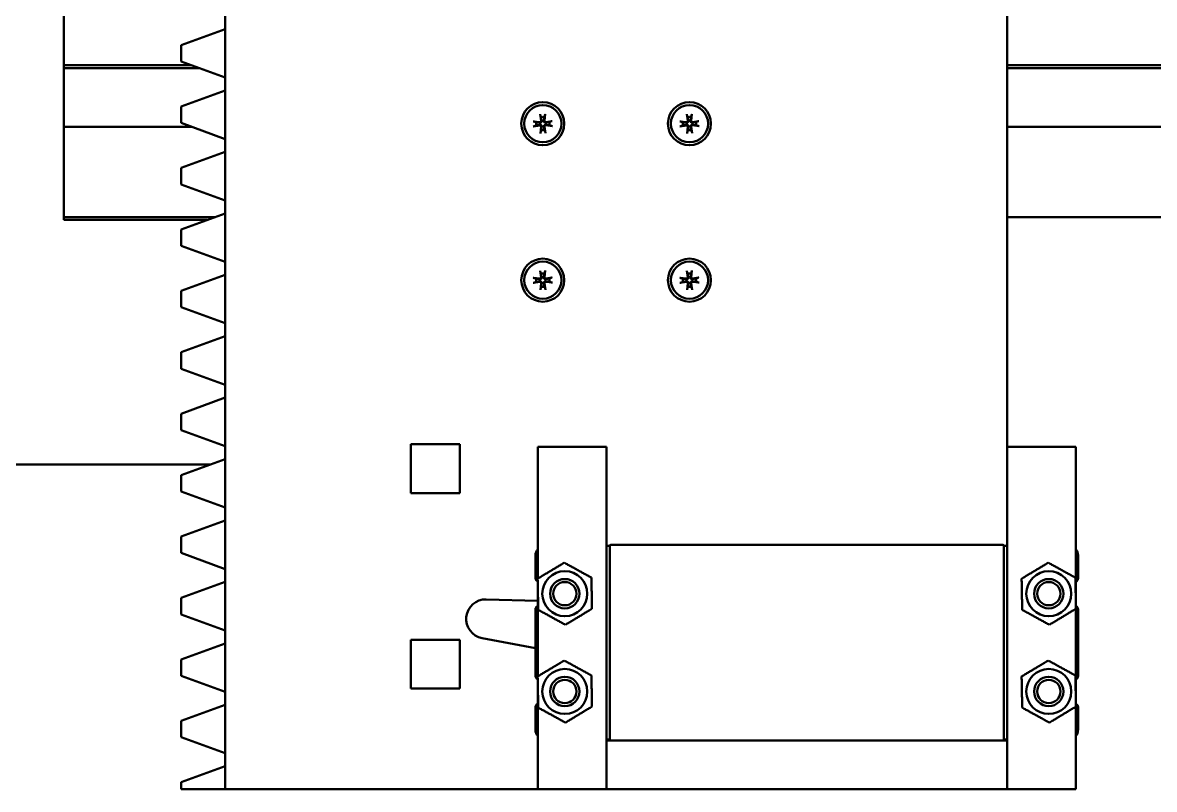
# Model space of a CAD drawing. Header units: millimetres. Extents: x 0 to 6720, y 0 to 4752.
# Drawn here: x 2973.8 to 3089.5, y 4150.9 to 4229.3 of the extents above; entities that cross this region are included whole.
import ezdxf

# ---------------------------------------------------------------- set-up
doc = ezdxf.new("R2010")
doc.units = ezdxf.units.MM
doc.header["$LTSCALE"] = 16
doc.layers.add('Widoczne (ISO)', color=7, linetype='Continuous', lineweight=50)
doc.layers.add('Widoczne wąskie (ISO)', color=7, linetype='Continuous', lineweight=35)

msp = doc.modelspace()

# ---------------------------------------------------------------- linework, layer by layer
at = {"layer": 'Widoczne (ISO)'}
for p, q in [((2977.96, 4209.12), (2977.96, 4239.12)), ((2994.46, 4230.91), (2994.46, 4150.91)), ((3074.46, 4185.91), (3074.46, 4230.91)), ((2989.96, 4226.99), (2994.46, 4228.63)), ((2989.96, 4225.31), (2989.96, 4226.99)), ((2994.46, 4223.67), (2989.96, 4225.31)), ((2977.96, 4224.93), (2991, 4224.93)), ((2977.96, 4224.63), (2991.8, 4224.63)), ((3074.46, 4224.93), (4017.77, 4224.93)), ((3074.46, 4224.63), (4017.77, 4224.63)), ((2989.96, 4220.71), (2994.46, 4222.35)), ((2989.96, 4219.03), (2989.96, 4220.71)), ((3025.97, 4219.19), (3026.67, 4219.12)), ((3026.68, 4219.93), (3026.78, 4219.24)), ((3027.2, 4219.94), (3027.13, 4219.24)), ((3027.93, 4219.23), (3027.24, 4219.13)), ((3040.97, 4219.19), (3041.67, 4219.12)), ((3041.68, 4219.93), (3041.78, 4219.24)), ((3042.2, 4219.94), (3042.13, 4219.24)), ((3042.93, 4219.23), (3042.24, 4219.13)), ((2991.03, 4218.63), (2977.96, 4218.63)), ((2994.46, 4217.39), (2989.96, 4219.03)), ((3025.98, 4218.68), (3026.68, 4218.78)), ((3026.72, 4217.97), (3026.79, 4218.67)), ((3027.23, 4217.98), (3027.14, 4218.67)), ((3027.94, 4218.72), (3027.24, 4218.79)), ((3040.98, 4218.68), (3041.68, 4218.78)), ((3041.72, 4217.97), (3041.79, 4218.67)), ((3042.23, 4217.98), (3042.14, 4218.67)), ((3042.94, 4218.72), (3042.24, 4218.79)), ((4017.77, 4218.63), (3074.46, 4218.63)), ((2989.96, 4214.43), (2994.46, 4216.07)), ((2989.96, 4212.75), (2989.96, 4214.43)), ((2994.46, 4211.11), (2989.96, 4212.75)), ((2977.96, 4209.4), (2993.4, 4209.4)), ((2977.96, 4209.12), (2992.61, 4209.12)), ((2989.96, 4208.15), (2994.46, 4209.79)), ((3074.46, 4209.4), (4017.77, 4209.4)), ((2989.96, 4206.47), (2989.96, 4208.15)), ((2994.46, 4204.83), (2989.96, 4206.47)), ((2989.96, 4201.87), (2994.46, 4203.51)), ((3025.97, 4203.19), (3026.67, 4203.12)), ((3026.68, 4203.93), (3026.78, 4203.24)), ((3027.2, 4203.94), (3027.13, 4203.24)), ((3027.93, 4203.23), (3027.24, 4203.13)), ((3040.97, 4203.19), (3041.67, 4203.12)), ((3041.68, 4203.93), (3041.78, 4203.24)), ((3042.2, 4203.94), (3042.13, 4203.24)), ((3042.93, 4203.23), (3042.24, 4203.13)), ((2989.96, 4200.19), (2989.96, 4201.87)), ((3025.98, 4202.68), (3026.68, 4202.78)), ((3026.72, 4201.97), (3026.79, 4202.67)), ((3027.23, 4201.98), (3027.14, 4202.67)), ((3027.94, 4202.72), (3027.24, 4202.79)), ((3040.98, 4202.68), (3041.68, 4202.78)), ((3041.72, 4201.97), (3041.79, 4202.67)), ((3042.23, 4201.98), (3042.14, 4202.67)), ((3042.94, 4202.72), (3042.24, 4202.79)), ((2994.46, 4198.55), (2989.96, 4200.19)), ((2989.96, 4195.59), (2994.46, 4197.23)), ((2989.96, 4193.91), (2989.96, 4195.59)), ((2994.46, 4192.27), (2989.96, 4193.91)), ((2989.96, 4189.31), (2994.46, 4190.95)), ((2989.96, 4187.63), (2989.96, 4189.31)), ((2994.46, 4185.99), (2989.96, 4187.63)), ((3013.46, 4186.2), (3013.46, 4181.2)), ((3018.46, 4186.2), (3013.46, 4186.2)), ((3018.46, 4181.2), (3018.46, 4186.2)), ((3033.46, 4185.91), (3026.46, 4185.91)), ((3026.46, 4172.46), (3026.46, 4185.91)), ((3033.46, 4155.91), (3033.46, 4185.91)), ((3074.46, 4185.91), (3074.46, 4155.91)), ((3074.46, 4185.91), (3081.46, 4185.91)), ((3081.46, 4185.91), (3081.46, 4170.93)), ((2989.96, 4183.03), (2994.46, 4184.67)), ((2962.96, 4184.12), (2992.94, 4184.12)), ((2989.96, 4181.35), (2989.96, 4183.03)), ((2994.46, 4179.71), (2989.96, 4181.35)), ((3013.46, 4181.2), (3018.46, 4181.2)), ((2989.96, 4176.75), (2994.46, 4178.39)), ((2989.96, 4175.07), (2989.96, 4176.75)), ((3033.46, 4175.81), (3033.8, 4175.81)), ((3033.81, 4156.01), (3033.81, 4175.81)), ((3033.91, 4175.91), (3074.01, 4175.91)), ((3074.11, 4175.81), (3074.11, 4156.01)), ((3074.12, 4175.81), (3074.46, 4175.81)), ((2994.46, 4173.43), (2989.96, 4175.07)), ((3026.21, 4172.51), (3026.21, 4174.81)), ((3081.71, 4174.81), (3081.71, 4172.51)), ((2989.96, 4170.47), (2994.46, 4172.11)), ((3026.46, 4162.46), (3026.46, 4170.88)), ((2989.96, 4168.79), (2989.96, 4170.47)), ((3026.46, 4170.18), (3021.18, 4170.33)), ((2994.46, 4167.15), (2989.96, 4168.79)), ((3026.21, 4162.51), (3026.21, 4169.3)), ((3081.46, 4169.35), (3081.46, 4160.93)), ((3081.71, 4169.3), (3081.71, 4162.51)), ((3013.46, 4166.2), (3013.46, 4161.2)), ((3018.46, 4166.2), (3013.46, 4166.2)), ((3018.46, 4161.2), (3018.46, 4166.2)), ((3020.76, 4166.36), (3026.21, 4165.35)), ((2989.96, 4164.19), (2994.46, 4165.83)), ((2989.96, 4162.51), (2989.96, 4164.19)), ((2994.46, 4160.87), (2989.96, 4162.51)), ((3013.46, 4161.2), (3018.46, 4161.2)), ((3026.46, 4150.91), (3026.46, 4160.88)), ((2989.96, 4157.91), (2994.46, 4159.55)), ((3026.21, 4157.01), (3026.21, 4159.3)), ((3081.46, 4159.35), (3081.46, 4150.91)), ((3081.71, 4159.3), (3081.71, 4157.01)), ((2989.96, 4156.23), (2989.96, 4157.91)), ((2994.46, 4154.59), (2989.96, 4156.23)), ((3033.8, 4156.01), (3033.46, 4156.01)), ((3033.46, 4155.91), (3033.46, 4150.91)), ((3033.91, 4155.91), (3033.46, 4155.91)), ((3074.01, 4155.91), (3033.91, 4155.91)), ((3074.46, 4155.91), (3074.01, 4155.91)), ((3074.46, 4156.01), (3074.12, 4156.01)), ((3074.46, 4150.91), (3074.46, 4155.91)), ((2989.96, 4151.63), (2994.46, 4153.27)), ((2989.96, 4150.91), (2989.96, 4151.63)), ((2994.46, 4150.91), (2989.96, 4150.91)), ((2994.46, 4150.91), (3026.46, 4150.91)), ((3033.46, 4150.91), (3026.46, 4150.91)), ((3033.46, 4150.91), (3074.46, 4150.91)), ((3074.46, 4150.91), (3081.46, 4150.91))]:
    msp.add_line(p, q, dxfattribs=at)
for centre, radius in [((3026.96, 4218.96), 2.2), ((3026.96, 4218.96), 1.9), ((3041.96, 4218.96), 2.2), ((3041.96, 4218.96), 1.9), ((3026.96, 4202.96), 2.2), ((3026.96, 4202.96), 1.9), ((3041.96, 4202.96), 2.2), ((3041.96, 4202.96), 1.9), ((3029.21, 4170.91), 2.3), ((3078.71, 4170.91), 2.3), ((3029.21, 4170.91), 1.5), ((3029.21, 4170.91), 1.5), ((3029.21, 4170.91), 1.19), ((3078.71, 4170.91), 1.5), ((3078.71, 4170.91), 1.5), ((3078.71, 4170.91), 1.19), ((3029.21, 4160.91), 2.3), ((3078.71, 4160.91), 2.3), ((3029.21, 4160.91), 1.5), ((3029.21, 4160.91), 1.5), ((3029.21, 4160.91), 1.19), ((3078.71, 4160.91), 1.5), ((3078.71, 4160.91), 1.5), ((3078.71, 4160.91), 1.19)]:
    msp.add_circle(centre, radius, dxfattribs=at)
for centre, radius, start, end in [((3026.68, 4219.22), 0.0995, 264.1967, 8.0559), ((3026.96, 4218.96), 0.682, 76.565, 105.6877), ((3027.22, 4219.23), 0.0995, 174.1967, 278.0559), ((3041.68, 4219.22), 0.0995, 264.1967, 8.0559), ((3041.96, 4218.96), 0.682, 76.565, 105.6877), ((3042.22, 4219.23), 0.0995, 174.1967, 278.0559), ((3026.96, 4218.96), 0.682, 166.565, 195.6877), ((3026.69, 4218.68), 0.0995, 354.1967, 98.0559), ((3026.96, 4218.96), 0.682, 256.565, 285.6877), ((3027.23, 4218.69), 0.0995, 84.1967, 188.0559), ((3026.96, 4218.96), 0.682, 346.565, 15.6877), ((3041.96, 4218.96), 0.682, 166.565, 195.6877), ((3041.69, 4218.68), 0.0995, 354.1967, 98.0559), ((3041.96, 4218.96), 0.682, 256.565, 285.6877), ((3042.23, 4218.69), 0.0995, 84.1967, 188.0559), ((3041.96, 4218.96), 0.682, 346.565, 15.6877), ((3026.96, 4202.96), 0.682, 166.565, 195.6877), ((3026.68, 4203.22), 0.0995, 264.1967, 8.0559), ((3026.96, 4202.96), 0.682, 76.565, 105.6877), ((3027.22, 4203.23), 0.0995, 174.1967, 278.0559), ((3026.96, 4202.96), 0.682, 346.565, 15.6877), ((3041.96, 4202.96), 0.682, 166.565, 195.6877), ((3041.68, 4203.22), 0.0995, 264.1967, 8.0559), ((3041.96, 4202.96), 0.682, 76.565, 105.6877), ((3042.22, 4203.23), 0.0995, 174.1967, 278.0559), ((3041.96, 4202.96), 0.682, 346.565, 15.6877), ((3026.69, 4202.68), 0.0995, 354.1967, 98.0559), ((3026.96, 4202.96), 0.682, 256.565, 285.6877), ((3027.23, 4202.69), 0.0995, 84.1967, 188.0559), ((3041.69, 4202.68), 0.0995, 354.1967, 98.0559), ((3041.96, 4202.96), 0.682, 256.565, 285.6877), ((3042.23, 4202.69), 0.0995, 84.1967, 188.0559), ((3027.21, 4174.81), 1, 138.5904, 180), ((3033.8, 4175.82), 0.01, 270, 354.7841), ((3033.91, 4175.81), 0.1, 90, 180), ((3074.01, 4175.81), 0.1, 0, 90), ((3074.12, 4175.82), 0.01, 185.2159, 270), ((3080.71, 4174.81), 1, 0, 41.4096), ((3026.61, 4172.51), 0.4, 180, 244.0489), ((3081.31, 4172.51), 0.4, 292.0243, 0), ((3021.12, 4168.33), 2, 88.3746, 259.4828), ((3026.61, 4169.3), 0.4, 112.0243, 180), ((3081.31, 4169.3), 0.4, 0, 64.0489), ((3026.61, 4162.51), 0.4, 180, 244.0489), ((3081.31, 4162.51), 0.4, 292.0243, 0), ((3026.61, 4159.3), 0.4, 112.0243, 180), ((3081.31, 4159.3), 0.4, 0, 64.0489), ((3027.21, 4157.01), 1, 180, 221.4096), ((3080.71, 4157.01), 1, 318.5904, 0), ((3033.8, 4156), 0.01, 5.2159, 90), ((3033.91, 4156.01), 0.1, 180, 270), ((3074.01, 4156.01), 0.1, 270, 0), ((3074.12, 4156), 0.01, 90, 174.7841)]:
    msp.add_arc(centre, radius, start, end, dxfattribs=at)
for points, knots in [([(3025.97, 4219.19), (3025.99, 4219.19), (3026, 4219.19), (3026.02, 4219.19), (3026.04, 4219.19), (3026.05, 4219.18), (3026.06, 4219.18), (3026.06, 4219.18)], [0.01495203, 0.01495203, 0.01495203, 0.01495203, 0.01869487, 0.01869487, 0.02240443, 0.02240443, 0.0254182, 0.0254182, 0.0254182, 0.0254182]), ([(3026.84, 4219.24), (3026.84, 4219.24), (3026.84, 4219.23), (3026.85, 4219.21), (3026.85, 4219.2), (3026.84, 4219.17), (3026.83, 4219.15), (3026.82, 4219.13), (3026.81, 4219.12), (3026.79, 4219.09), (3026.78, 4219.09), (3026.75, 4219.07), (3026.74, 4219.07), (3026.71, 4219.06), (3026.7, 4219.06), (3026.68, 4219.06), (3026.67, 4219.06), (3026.66, 4219.06)], [0.06964837, 0.06964837, 0.06964837, 0.06964837, 0.07141835, 0.07141835, 0.07641771, 0.07641771, 0.08066047, 0.08066047, 0.08490323, 0.08490323, 0.08914598, 0.08914598, 0.09338874, 0.09338874, 0.0983881, 0.0983881, 0.10015808, 0.10015808, 0.10015808, 0.10015808]), ([(3026.7, 4219.84), (3026.7, 4219.85), (3026.7, 4219.85), (3026.69, 4219.87), (3026.69, 4219.88), (3026.69, 4219.9), (3026.68, 4219.92), (3026.68, 4219.93)], [0.03418017, 0.03418017, 0.03418017, 0.03418017, 0.03719394, 0.03719394, 0.0409035, 0.0409035, 0.04464634, 0.04464634, 0.04464634, 0.04464634]), ([(3027.25, 4219.07), (3027.24, 4219.07), (3027.24, 4219.07), (3027.21, 4219.07), (3027.2, 4219.07), (3027.17, 4219.07), (3027.16, 4219.08), (3027.13, 4219.09), (3027.12, 4219.1), (3027.1, 4219.12), (3027.09, 4219.13), (3027.07, 4219.16), (3027.07, 4219.17), (3027.06, 4219.2), (3027.06, 4219.22), (3027.06, 4219.24), (3027.06, 4219.24), (3027.06, 4219.25)], [0.06964837, 0.06964837, 0.06964837, 0.06964837, 0.07141835, 0.07141835, 0.07641771, 0.07641771, 0.08066047, 0.08066047, 0.08490323, 0.08490323, 0.08914598, 0.08914598, 0.09338874, 0.09338874, 0.0983881, 0.0983881, 0.10015808, 0.10015808, 0.10015808, 0.10015808]), ([(3027.2, 4219.94), (3027.19, 4219.93), (3027.19, 4219.91), (3027.19, 4219.89), (3027.19, 4219.88), (3027.18, 4219.86), (3027.18, 4219.85), (3027.18, 4219.85)], [0.01495203, 0.01495203, 0.01495203, 0.01495203, 0.01869487, 0.01869487, 0.02240443, 0.02240443, 0.0254182, 0.0254182, 0.0254182, 0.0254182]), ([(3027.84, 4219.21), (3027.85, 4219.22), (3027.85, 4219.22), (3027.87, 4219.22), (3027.88, 4219.22), (3027.9, 4219.23), (3027.92, 4219.23), (3027.93, 4219.23)], [0.03418017, 0.03418017, 0.03418017, 0.03418017, 0.03719394, 0.03719394, 0.0409035, 0.0409035, 0.04464634, 0.04464634, 0.04464634, 0.04464634]), ([(3040.97, 4219.19), (3040.99, 4219.19), (3041, 4219.19), (3041.02, 4219.19), (3041.04, 4219.19), (3041.05, 4219.18), (3041.06, 4219.18), (3041.06, 4219.18)], [0.01495203, 0.01495203, 0.01495203, 0.01495203, 0.01869487, 0.01869487, 0.02240443, 0.02240443, 0.0254182, 0.0254182, 0.0254182, 0.0254182]), ([(3041.84, 4219.24), (3041.84, 4219.24), (3041.84, 4219.23), (3041.85, 4219.21), (3041.85, 4219.2), (3041.84, 4219.17), (3041.83, 4219.15), (3041.82, 4219.13), (3041.81, 4219.12), (3041.79, 4219.09), (3041.78, 4219.09), (3041.75, 4219.07), (3041.74, 4219.07), (3041.71, 4219.06), (3041.7, 4219.06), (3041.68, 4219.06), (3041.67, 4219.06), (3041.66, 4219.06)], [0.06964837, 0.06964837, 0.06964837, 0.06964837, 0.07141835, 0.07141835, 0.07641771, 0.07641771, 0.08066047, 0.08066047, 0.08490323, 0.08490323, 0.08914598, 0.08914598, 0.09338874, 0.09338874, 0.0983881, 0.0983881, 0.10015808, 0.10015808, 0.10015808, 0.10015808]), ([(3041.7, 4219.84), (3041.7, 4219.85), (3041.7, 4219.85), (3041.69, 4219.87), (3041.69, 4219.88), (3041.69, 4219.9), (3041.68, 4219.92), (3041.68, 4219.93)], [0.03418017, 0.03418017, 0.03418017, 0.03418017, 0.03719394, 0.03719394, 0.0409035, 0.0409035, 0.04464634, 0.04464634, 0.04464634, 0.04464634]), ([(3042.25, 4219.07), (3042.24, 4219.07), (3042.24, 4219.07), (3042.21, 4219.07), (3042.2, 4219.07), (3042.17, 4219.07), (3042.16, 4219.08), (3042.13, 4219.09), (3042.12, 4219.1), (3042.1, 4219.12), (3042.09, 4219.13), (3042.07, 4219.16), (3042.07, 4219.17), (3042.06, 4219.2), (3042.06, 4219.22), (3042.06, 4219.24), (3042.06, 4219.24), (3042.06, 4219.25)], [0.06964837, 0.06964837, 0.06964837, 0.06964837, 0.07141835, 0.07141835, 0.07641771, 0.07641771, 0.08066047, 0.08066047, 0.08490323, 0.08490323, 0.08914598, 0.08914598, 0.09338874, 0.09338874, 0.0983881, 0.0983881, 0.10015808, 0.10015808, 0.10015808, 0.10015808]), ([(3042.2, 4219.94), (3042.19, 4219.93), (3042.19, 4219.91), (3042.19, 4219.89), (3042.19, 4219.88), (3042.18, 4219.86), (3042.18, 4219.85), (3042.18, 4219.85)], [0.01495203, 0.01495203, 0.01495203, 0.01495203, 0.01869487, 0.01869487, 0.02240443, 0.02240443, 0.0254182, 0.0254182, 0.0254182, 0.0254182]), ([(3042.84, 4219.21), (3042.85, 4219.22), (3042.85, 4219.22), (3042.87, 4219.22), (3042.88, 4219.22), (3042.9, 4219.23), (3042.92, 4219.23), (3042.93, 4219.23)], [0.03418017, 0.03418017, 0.03418017, 0.03418017, 0.03719394, 0.03719394, 0.0409035, 0.0409035, 0.04464634, 0.04464634, 0.04464634, 0.04464634]), ([(3026.07, 4218.7), (3026.07, 4218.69), (3026.06, 4218.69), (3026.05, 4218.69), (3026.03, 4218.69), (3026.01, 4218.68), (3026, 4218.68), (3025.98, 4218.68)], [0.03418017, 0.03418017, 0.03418017, 0.03418017, 0.03719394, 0.03719394, 0.0409035, 0.0409035, 0.04464634, 0.04464634, 0.04464634, 0.04464634]), ([(3026.67, 4218.84), (3026.67, 4218.84), (3026.68, 4218.84), (3026.7, 4218.84), (3026.72, 4218.84), (3026.75, 4218.84), (3026.76, 4218.83), (3026.79, 4218.82), (3026.8, 4218.81), (3026.82, 4218.79), (3026.83, 4218.78), (3026.84, 4218.75), (3026.85, 4218.74), (3026.85, 4218.71), (3026.86, 4218.69), (3026.86, 4218.67), (3026.85, 4218.67), (3026.85, 4218.66)], [0.06964837, 0.06964837, 0.06964837, 0.06964837, 0.07141835, 0.07141835, 0.07641771, 0.07641771, 0.08066047, 0.08066047, 0.08490323, 0.08490323, 0.08914598, 0.08914598, 0.09338874, 0.09338874, 0.0983881, 0.0983881, 0.10015808, 0.10015808, 0.10015808, 0.10015808]), ([(3026.72, 4217.97), (3026.72, 4217.98), (3026.72, 4218), (3026.73, 4218.02), (3026.73, 4218.03), (3026.73, 4218.05), (3026.73, 4218.06), (3026.73, 4218.06)], [0.01495203, 0.01495203, 0.01495203, 0.01495203, 0.01869487, 0.01869487, 0.02240443, 0.02240443, 0.0254182, 0.0254182, 0.0254182, 0.0254182]), ([(3027.07, 4218.67), (3027.07, 4218.67), (3027.07, 4218.68), (3027.07, 4218.7), (3027.07, 4218.72), (3027.08, 4218.74), (3027.08, 4218.76), (3027.09, 4218.78), (3027.1, 4218.8), (3027.12, 4218.82), (3027.14, 4218.82), (3027.16, 4218.84), (3027.17, 4218.84), (3027.2, 4218.85), (3027.22, 4218.85), (3027.24, 4218.85), (3027.25, 4218.85), (3027.25, 4218.85)], [0.06964837, 0.06964837, 0.06964837, 0.06964837, 0.07141835, 0.07141835, 0.07641771, 0.07641771, 0.08066047, 0.08066047, 0.08490323, 0.08490323, 0.08914598, 0.08914598, 0.09338874, 0.09338874, 0.0983881, 0.0983881, 0.10015808, 0.10015808, 0.10015808, 0.10015808]), ([(3027.22, 4218.07), (3027.22, 4218.07), (3027.22, 4218.06), (3027.22, 4218.04), (3027.23, 4218.03), (3027.23, 4218.01), (3027.23, 4217.99), (3027.23, 4217.98)], [0.03418017, 0.03418017, 0.03418017, 0.03418017, 0.03719394, 0.03719394, 0.0409035, 0.0409035, 0.04464634, 0.04464634, 0.04464634, 0.04464634]), ([(3027.94, 4218.72), (3027.93, 4218.72), (3027.91, 4218.72), (3027.89, 4218.72), (3027.88, 4218.73), (3027.86, 4218.73), (3027.86, 4218.73), (3027.85, 4218.73)], [0.01495203, 0.01495203, 0.01495203, 0.01495203, 0.01869487, 0.01869487, 0.02240443, 0.02240443, 0.0254182, 0.0254182, 0.0254182, 0.0254182]), ([(3041.07, 4218.7), (3041.07, 4218.69), (3041.06, 4218.69), (3041.05, 4218.69), (3041.03, 4218.69), (3041.01, 4218.68), (3041, 4218.68), (3040.98, 4218.68)], [0.03418017, 0.03418017, 0.03418017, 0.03418017, 0.03719394, 0.03719394, 0.0409035, 0.0409035, 0.04464634, 0.04464634, 0.04464634, 0.04464634]), ([(3041.67, 4218.84), (3041.67, 4218.84), (3041.68, 4218.84), (3041.7, 4218.84), (3041.72, 4218.84), (3041.75, 4218.84), (3041.76, 4218.83), (3041.79, 4218.82), (3041.8, 4218.81), (3041.82, 4218.79), (3041.83, 4218.78), (3041.84, 4218.75), (3041.85, 4218.74), (3041.85, 4218.71), (3041.86, 4218.69), (3041.86, 4218.67), (3041.85, 4218.67), (3041.85, 4218.66)], [0.06964837, 0.06964837, 0.06964837, 0.06964837, 0.07141835, 0.07141835, 0.07641771, 0.07641771, 0.08066047, 0.08066047, 0.08490323, 0.08490323, 0.08914598, 0.08914598, 0.09338874, 0.09338874, 0.0983881, 0.0983881, 0.10015808, 0.10015808, 0.10015808, 0.10015808]), ([(3041.72, 4217.97), (3041.72, 4217.98), (3041.72, 4218), (3041.73, 4218.02), (3041.73, 4218.03), (3041.73, 4218.05), (3041.73, 4218.06), (3041.73, 4218.06)], [0.01495203, 0.01495203, 0.01495203, 0.01495203, 0.01869487, 0.01869487, 0.02240443, 0.02240443, 0.0254182, 0.0254182, 0.0254182, 0.0254182]), ([(3042.07, 4218.67), (3042.07, 4218.67), (3042.07, 4218.68), (3042.07, 4218.7), (3042.07, 4218.72), (3042.08, 4218.74), (3042.08, 4218.76), (3042.09, 4218.78), (3042.1, 4218.8), (3042.12, 4218.82), (3042.14, 4218.82), (3042.16, 4218.84), (3042.17, 4218.84), (3042.2, 4218.85), (3042.22, 4218.85), (3042.24, 4218.85), (3042.25, 4218.85), (3042.25, 4218.85)], [0.06964837, 0.06964837, 0.06964837, 0.06964837, 0.07141835, 0.07141835, 0.07641771, 0.07641771, 0.08066047, 0.08066047, 0.08490323, 0.08490323, 0.08914598, 0.08914598, 0.09338874, 0.09338874, 0.0983881, 0.0983881, 0.10015808, 0.10015808, 0.10015808, 0.10015808]), ([(3042.22, 4218.07), (3042.22, 4218.07), (3042.22, 4218.06), (3042.22, 4218.04), (3042.23, 4218.03), (3042.23, 4218.01), (3042.23, 4217.99), (3042.23, 4217.98)], [0.03418017, 0.03418017, 0.03418017, 0.03418017, 0.03719394, 0.03719394, 0.0409035, 0.0409035, 0.04464634, 0.04464634, 0.04464634, 0.04464634]), ([(3042.94, 4218.72), (3042.93, 4218.72), (3042.91, 4218.72), (3042.89, 4218.72), (3042.88, 4218.73), (3042.86, 4218.73), (3042.86, 4218.73), (3042.85, 4218.73)], [0.01495203, 0.01495203, 0.01495203, 0.01495203, 0.01869487, 0.01869487, 0.02240443, 0.02240443, 0.0254182, 0.0254182, 0.0254182, 0.0254182]), ([(3025.97, 4203.19), (3025.99, 4203.19), (3026, 4203.19), (3026.02, 4203.19), (3026.04, 4203.19), (3026.05, 4203.18), (3026.06, 4203.18), (3026.06, 4203.18)], [0.01495203, 0.01495203, 0.01495203, 0.01495203, 0.01869487, 0.01869487, 0.02240443, 0.02240443, 0.0254182, 0.0254182, 0.0254182, 0.0254182]), ([(3026.84, 4203.24), (3026.84, 4203.24), (3026.84, 4203.23), (3026.85, 4203.21), (3026.85, 4203.2), (3026.84, 4203.17), (3026.83, 4203.15), (3026.82, 4203.13), (3026.81, 4203.12), (3026.79, 4203.09), (3026.78, 4203.09), (3026.75, 4203.07), (3026.74, 4203.07), (3026.71, 4203.06), (3026.7, 4203.06), (3026.68, 4203.06), (3026.67, 4203.06), (3026.66, 4203.06)], [0.06964837, 0.06964837, 0.06964837, 0.06964837, 0.07141835, 0.07141835, 0.07641771, 0.07641771, 0.08066047, 0.08066047, 0.08490323, 0.08490323, 0.08914598, 0.08914598, 0.09338874, 0.09338874, 0.0983881, 0.0983881, 0.10015808, 0.10015808, 0.10015808, 0.10015808]), ([(3026.7, 4203.84), (3026.7, 4203.85), (3026.7, 4203.85), (3026.69, 4203.87), (3026.69, 4203.88), (3026.69, 4203.9), (3026.68, 4203.92), (3026.68, 4203.93)], [0.03418017, 0.03418017, 0.03418017, 0.03418017, 0.03719394, 0.03719394, 0.0409035, 0.0409035, 0.04464634, 0.04464634, 0.04464634, 0.04464634]), ([(3027.25, 4203.07), (3027.24, 4203.07), (3027.24, 4203.07), (3027.21, 4203.07), (3027.2, 4203.07), (3027.17, 4203.07), (3027.16, 4203.08), (3027.13, 4203.09), (3027.12, 4203.1), (3027.1, 4203.12), (3027.09, 4203.13), (3027.07, 4203.16), (3027.07, 4203.17), (3027.06, 4203.2), (3027.06, 4203.22), (3027.06, 4203.24), (3027.06, 4203.24), (3027.06, 4203.25)], [0.06964837, 0.06964837, 0.06964837, 0.06964837, 0.07141835, 0.07141835, 0.07641771, 0.07641771, 0.08066047, 0.08066047, 0.08490323, 0.08490323, 0.08914598, 0.08914598, 0.09338874, 0.09338874, 0.0983881, 0.0983881, 0.10015808, 0.10015808, 0.10015808, 0.10015808]), ([(3027.2, 4203.94), (3027.19, 4203.93), (3027.19, 4203.91), (3027.19, 4203.89), (3027.19, 4203.88), (3027.18, 4203.86), (3027.18, 4203.85), (3027.18, 4203.85)], [0.01495203, 0.01495203, 0.01495203, 0.01495203, 0.01869487, 0.01869487, 0.02240443, 0.02240443, 0.0254182, 0.0254182, 0.0254182, 0.0254182]), ([(3027.84, 4203.21), (3027.85, 4203.22), (3027.85, 4203.22), (3027.87, 4203.22), (3027.88, 4203.22), (3027.9, 4203.23), (3027.92, 4203.23), (3027.93, 4203.23)], [0.03418017, 0.03418017, 0.03418017, 0.03418017, 0.03719394, 0.03719394, 0.0409035, 0.0409035, 0.04464634, 0.04464634, 0.04464634, 0.04464634]), ([(3040.97, 4203.19), (3040.99, 4203.19), (3041, 4203.19), (3041.02, 4203.19), (3041.04, 4203.19), (3041.05, 4203.18), (3041.06, 4203.18), (3041.06, 4203.18)], [0.01495203, 0.01495203, 0.01495203, 0.01495203, 0.01869487, 0.01869487, 0.02240443, 0.02240443, 0.0254182, 0.0254182, 0.0254182, 0.0254182]), ([(3041.84, 4203.24), (3041.84, 4203.24), (3041.84, 4203.23), (3041.85, 4203.21), (3041.85, 4203.2), (3041.84, 4203.17), (3041.83, 4203.15), (3041.82, 4203.13), (3041.81, 4203.12), (3041.79, 4203.09), (3041.78, 4203.09), (3041.75, 4203.07), (3041.74, 4203.07), (3041.71, 4203.06), (3041.7, 4203.06), (3041.68, 4203.06), (3041.67, 4203.06), (3041.66, 4203.06)], [0.06964837, 0.06964837, 0.06964837, 0.06964837, 0.07141835, 0.07141835, 0.07641771, 0.07641771, 0.08066047, 0.08066047, 0.08490323, 0.08490323, 0.08914598, 0.08914598, 0.09338874, 0.09338874, 0.0983881, 0.0983881, 0.10015808, 0.10015808, 0.10015808, 0.10015808]), ([(3041.7, 4203.84), (3041.7, 4203.85), (3041.7, 4203.85), (3041.69, 4203.87), (3041.69, 4203.88), (3041.69, 4203.9), (3041.68, 4203.92), (3041.68, 4203.93)], [0.03418017, 0.03418017, 0.03418017, 0.03418017, 0.03719394, 0.03719394, 0.0409035, 0.0409035, 0.04464634, 0.04464634, 0.04464634, 0.04464634]), ([(3042.25, 4203.07), (3042.24, 4203.07), (3042.24, 4203.07), (3042.21, 4203.07), (3042.2, 4203.07), (3042.17, 4203.07), (3042.16, 4203.08), (3042.13, 4203.09), (3042.12, 4203.1), (3042.1, 4203.12), (3042.09, 4203.13), (3042.07, 4203.16), (3042.07, 4203.17), (3042.06, 4203.2), (3042.06, 4203.22), (3042.06, 4203.24), (3042.06, 4203.24), (3042.06, 4203.25)], [0.06964837, 0.06964837, 0.06964837, 0.06964837, 0.07141835, 0.07141835, 0.07641771, 0.07641771, 0.08066047, 0.08066047, 0.08490323, 0.08490323, 0.08914598, 0.08914598, 0.09338874, 0.09338874, 0.0983881, 0.0983881, 0.10015808, 0.10015808, 0.10015808, 0.10015808]), ([(3042.2, 4203.94), (3042.19, 4203.93), (3042.19, 4203.91), (3042.19, 4203.89), (3042.19, 4203.88), (3042.18, 4203.86), (3042.18, 4203.85), (3042.18, 4203.85)], [0.01495203, 0.01495203, 0.01495203, 0.01495203, 0.01869487, 0.01869487, 0.02240443, 0.02240443, 0.0254182, 0.0254182, 0.0254182, 0.0254182]), ([(3042.84, 4203.21), (3042.85, 4203.22), (3042.85, 4203.22), (3042.87, 4203.22), (3042.88, 4203.22), (3042.9, 4203.23), (3042.92, 4203.23), (3042.93, 4203.23)], [0.03418017, 0.03418017, 0.03418017, 0.03418017, 0.03719394, 0.03719394, 0.0409035, 0.0409035, 0.04464634, 0.04464634, 0.04464634, 0.04464634]), ([(3026.07, 4202.7), (3026.07, 4202.69), (3026.06, 4202.69), (3026.05, 4202.69), (3026.03, 4202.69), (3026.01, 4202.68), (3026, 4202.68), (3025.98, 4202.68)], [0.03418017, 0.03418017, 0.03418017, 0.03418017, 0.03719394, 0.03719394, 0.0409035, 0.0409035, 0.04464634, 0.04464634, 0.04464634, 0.04464634]), ([(3026.67, 4202.84), (3026.67, 4202.84), (3026.68, 4202.84), (3026.7, 4202.84), (3026.72, 4202.84), (3026.75, 4202.84), (3026.76, 4202.83), (3026.79, 4202.82), (3026.8, 4202.81), (3026.82, 4202.79), (3026.83, 4202.78), (3026.84, 4202.75), (3026.85, 4202.74), (3026.85, 4202.71), (3026.86, 4202.69), (3026.86, 4202.67), (3026.85, 4202.67), (3026.85, 4202.66)], [0.06964837, 0.06964837, 0.06964837, 0.06964837, 0.07141835, 0.07141835, 0.07641771, 0.07641771, 0.08066047, 0.08066047, 0.08490323, 0.08490323, 0.08914598, 0.08914598, 0.09338874, 0.09338874, 0.0983881, 0.0983881, 0.10015808, 0.10015808, 0.10015808, 0.10015808]), ([(3026.72, 4201.97), (3026.72, 4201.98), (3026.72, 4202), (3026.73, 4202.02), (3026.73, 4202.03), (3026.73, 4202.05), (3026.73, 4202.06), (3026.73, 4202.06)], [0.01495203, 0.01495203, 0.01495203, 0.01495203, 0.01869487, 0.01869487, 0.02240443, 0.02240443, 0.0254182, 0.0254182, 0.0254182, 0.0254182]), ([(3027.07, 4202.67), (3027.07, 4202.67), (3027.07, 4202.68), (3027.07, 4202.7), (3027.07, 4202.72), (3027.08, 4202.74), (3027.08, 4202.76), (3027.09, 4202.78), (3027.1, 4202.8), (3027.12, 4202.82), (3027.14, 4202.82), (3027.16, 4202.84), (3027.17, 4202.84), (3027.2, 4202.85), (3027.22, 4202.85), (3027.24, 4202.85), (3027.25, 4202.85), (3027.25, 4202.85)], [0.06964837, 0.06964837, 0.06964837, 0.06964837, 0.07141835, 0.07141835, 0.07641771, 0.07641771, 0.08066047, 0.08066047, 0.08490323, 0.08490323, 0.08914598, 0.08914598, 0.09338874, 0.09338874, 0.0983881, 0.0983881, 0.10015808, 0.10015808, 0.10015808, 0.10015808]), ([(3027.22, 4202.07), (3027.22, 4202.07), (3027.22, 4202.06), (3027.22, 4202.04), (3027.23, 4202.03), (3027.23, 4202.01), (3027.23, 4201.99), (3027.23, 4201.98)], [0.03418017, 0.03418017, 0.03418017, 0.03418017, 0.03719394, 0.03719394, 0.0409035, 0.0409035, 0.04464634, 0.04464634, 0.04464634, 0.04464634]), ([(3027.94, 4202.72), (3027.93, 4202.72), (3027.91, 4202.72), (3027.89, 4202.72), (3027.88, 4202.73), (3027.86, 4202.73), (3027.86, 4202.73), (3027.85, 4202.73)], [0.01495203, 0.01495203, 0.01495203, 0.01495203, 0.01869487, 0.01869487, 0.02240443, 0.02240443, 0.0254182, 0.0254182, 0.0254182, 0.0254182]), ([(3041.07, 4202.7), (3041.07, 4202.69), (3041.06, 4202.69), (3041.05, 4202.69), (3041.03, 4202.69), (3041.01, 4202.68), (3041, 4202.68), (3040.98, 4202.68)], [0.03418017, 0.03418017, 0.03418017, 0.03418017, 0.03719394, 0.03719394, 0.0409035, 0.0409035, 0.04464634, 0.04464634, 0.04464634, 0.04464634]), ([(3041.67, 4202.84), (3041.67, 4202.84), (3041.68, 4202.84), (3041.7, 4202.84), (3041.72, 4202.84), (3041.75, 4202.84), (3041.76, 4202.83), (3041.79, 4202.82), (3041.8, 4202.81), (3041.82, 4202.79), (3041.83, 4202.78), (3041.84, 4202.75), (3041.85, 4202.74), (3041.85, 4202.71), (3041.86, 4202.69), (3041.86, 4202.67), (3041.85, 4202.67), (3041.85, 4202.66)], [0.06964837, 0.06964837, 0.06964837, 0.06964837, 0.07141835, 0.07141835, 0.07641771, 0.07641771, 0.08066047, 0.08066047, 0.08490323, 0.08490323, 0.08914598, 0.08914598, 0.09338874, 0.09338874, 0.0983881, 0.0983881, 0.10015808, 0.10015808, 0.10015808, 0.10015808]), ([(3041.72, 4201.97), (3041.72, 4201.98), (3041.72, 4202), (3041.73, 4202.02), (3041.73, 4202.03), (3041.73, 4202.05), (3041.73, 4202.06), (3041.73, 4202.06)], [0.01495203, 0.01495203, 0.01495203, 0.01495203, 0.01869487, 0.01869487, 0.02240443, 0.02240443, 0.0254182, 0.0254182, 0.0254182, 0.0254182]), ([(3042.07, 4202.67), (3042.07, 4202.67), (3042.07, 4202.68), (3042.07, 4202.7), (3042.07, 4202.72), (3042.08, 4202.74), (3042.08, 4202.76), (3042.09, 4202.78), (3042.1, 4202.8), (3042.12, 4202.82), (3042.14, 4202.82), (3042.16, 4202.84), (3042.17, 4202.84), (3042.2, 4202.85), (3042.22, 4202.85), (3042.24, 4202.85), (3042.25, 4202.85), (3042.25, 4202.85)], [0.06964837, 0.06964837, 0.06964837, 0.06964837, 0.07141835, 0.07141835, 0.07641771, 0.07641771, 0.08066047, 0.08066047, 0.08490323, 0.08490323, 0.08914598, 0.08914598, 0.09338874, 0.09338874, 0.0983881, 0.0983881, 0.10015808, 0.10015808, 0.10015808, 0.10015808]), ([(3042.22, 4202.07), (3042.22, 4202.07), (3042.22, 4202.06), (3042.22, 4202.04), (3042.23, 4202.03), (3042.23, 4202.01), (3042.23, 4201.99), (3042.23, 4201.98)], [0.03418017, 0.03418017, 0.03418017, 0.03418017, 0.03719394, 0.03719394, 0.0409035, 0.0409035, 0.04464634, 0.04464634, 0.04464634, 0.04464634]), ([(3042.94, 4202.72), (3042.93, 4202.72), (3042.91, 4202.72), (3042.89, 4202.72), (3042.88, 4202.73), (3042.86, 4202.73), (3042.86, 4202.73), (3042.85, 4202.73)], [0.01495203, 0.01495203, 0.01495203, 0.01495203, 0.01869487, 0.01869487, 0.02240443, 0.02240443, 0.0254182, 0.0254182, 0.0254182, 0.0254182])]:
    msp.add_open_spline(points, degree=3, knots=knots, dxfattribs=at)
for points, weights in [([(3026.29, 4219.11), (3026.2, 4219.14), (3026.06, 4219.18)], [1, 1.01238273226, 1.00219918487]), ([(3026.7, 4219.84), (3026.74, 4219.71), (3026.77, 4219.61)], [1.00219918509, 1.01238273352, 1]), ([(3026.77, 4219.61), (3026.82, 4219.36), (3026.84, 4219.24)], [1, 1.53080852955, 2.00803864765]), ([(3027.06, 4219.25), (3027.08, 4219.36), (3027.12, 4219.62)], [2.00803864766, 1.53080852956, 1]), ([(3027.12, 4219.62), (3027.14, 4219.72), (3027.18, 4219.85)], [1, 1.01238273205, 1.00219918484]), ([(3027.84, 4219.21), (3027.71, 4219.17), (3027.61, 4219.14)], [1.00219918449, 1.01238272999, 1]), ([(3041.29, 4219.11), (3041.2, 4219.14), (3041.06, 4219.18)], [1, 1.01238273226, 1.00219918487]), ([(3041.7, 4219.84), (3041.74, 4219.71), (3041.77, 4219.61)], [1.00219918509, 1.01238273352, 1]), ([(3041.77, 4219.61), (3041.82, 4219.36), (3041.84, 4219.24)], [1, 1.53080852955, 2.00803864765]), ([(3042.06, 4219.25), (3042.08, 4219.36), (3042.12, 4219.62)], [2.00803864766, 1.53080852956, 1]), ([(3042.12, 4219.62), (3042.14, 4219.72), (3042.18, 4219.85)], [1, 1.01238273205, 1.00219918484]), ([(3042.84, 4219.21), (3042.71, 4219.17), (3042.61, 4219.14)], [1.00219918449, 1.01238272999, 1]), ([(3026.07, 4218.7), (3026.2, 4218.74), (3026.3, 4218.77)], [1.00219918456, 1.01238273042, 1]), ([(3026.66, 4219.06), (3026.55, 4219.08), (3026.29, 4219.11)], [2.00803864766, 1.53080852956, 1]), ([(3026.3, 4218.77), (3026.55, 4218.82), (3026.67, 4218.84)], [1, 1.53080852955, 2.00803864765]), ([(3026.8, 4218.29), (3026.77, 4218.19), (3026.73, 4218.06)], [1, 1.01238273203, 1.00219918484]), ([(3026.85, 4218.66), (3026.84, 4218.55), (3026.8, 4218.29)], [2.00803864766, 1.53080852956, 1]), ([(3027.14, 4218.3), (3027.09, 4218.55), (3027.07, 4218.67)], [1, 1.53080852955, 2.00803864765]), ([(3027.22, 4218.07), (3027.17, 4218.2), (3027.14, 4218.3)], [1.00219918509, 1.01238273352, 1]), ([(3027.61, 4219.14), (3027.36, 4219.09), (3027.25, 4219.07)], [1, 1.53080852955, 2.00803864765]), ([(3027.25, 4218.85), (3027.37, 4218.83), (3027.62, 4218.8)], [2.00803864766, 1.53080852956, 1]), ([(3027.62, 4218.8), (3027.72, 4218.77), (3027.85, 4218.73)], [1, 1.01238273221, 1.00219918487]), ([(3041.07, 4218.7), (3041.2, 4218.74), (3041.3, 4218.77)], [1.00219918456, 1.01238273042, 1]), ([(3041.66, 4219.06), (3041.55, 4219.08), (3041.29, 4219.11)], [2.00803864766, 1.53080852956, 1]), ([(3041.3, 4218.77), (3041.55, 4218.82), (3041.67, 4218.84)], [1, 1.53080852955, 2.00803864765]), ([(3041.8, 4218.29), (3041.77, 4218.19), (3041.73, 4218.06)], [1, 1.01238273203, 1.00219918484]), ([(3041.85, 4218.66), (3041.84, 4218.55), (3041.8, 4218.29)], [2.00803864766, 1.53080852956, 1]), ([(3042.14, 4218.3), (3042.09, 4218.55), (3042.07, 4218.67)], [1, 1.53080852955, 2.00803864765]), ([(3042.22, 4218.07), (3042.17, 4218.2), (3042.14, 4218.3)], [1.00219918509, 1.01238273352, 1]), ([(3042.61, 4219.14), (3042.36, 4219.09), (3042.25, 4219.07)], [1, 1.53080852955, 2.00803864765]), ([(3042.25, 4218.85), (3042.37, 4218.83), (3042.62, 4218.8)], [2.00803864766, 1.53080852956, 1]), ([(3042.62, 4218.8), (3042.72, 4218.77), (3042.85, 4218.73)], [1, 1.01238273221, 1.00219918487]), ([(3026.29, 4203.11), (3026.2, 4203.14), (3026.06, 4203.18)], [1, 1.01238273226, 1.00219918487]), ([(3026.66, 4203.06), (3026.55, 4203.08), (3026.29, 4203.11)], [2.00803864766, 1.53080852956, 1]), ([(3026.7, 4203.84), (3026.74, 4203.71), (3026.77, 4203.61)], [1.00219918509, 1.01238273352, 1]), ([(3026.77, 4203.61), (3026.82, 4203.36), (3026.84, 4203.24)], [1, 1.53080852955, 2.00803864765]), ([(3027.06, 4203.25), (3027.08, 4203.36), (3027.12, 4203.62)], [2.00803864766, 1.53080852956, 1]), ([(3027.12, 4203.62), (3027.14, 4203.72), (3027.18, 4203.85)], [1, 1.01238273205, 1.00219918484]), ([(3027.61, 4203.14), (3027.36, 4203.09), (3027.25, 4203.07)], [1, 1.53080852955, 2.00803864765]), ([(3027.84, 4203.21), (3027.71, 4203.17), (3027.61, 4203.14)], [1.00219918449, 1.01238272999, 1]), ([(3041.29, 4203.11), (3041.2, 4203.14), (3041.06, 4203.18)], [1, 1.01238273226, 1.00219918487]), ([(3041.66, 4203.06), (3041.55, 4203.08), (3041.29, 4203.11)], [2.00803864766, 1.53080852956, 1]), ([(3041.7, 4203.84), (3041.74, 4203.71), (3041.77, 4203.61)], [1.00219918509, 1.01238273352, 1]), ([(3041.77, 4203.61), (3041.82, 4203.36), (3041.84, 4203.24)], [1, 1.53080852955, 2.00803864765]), ([(3042.06, 4203.25), (3042.08, 4203.36), (3042.12, 4203.62)], [2.00803864766, 1.53080852956, 1]), ([(3042.12, 4203.62), (3042.14, 4203.72), (3042.18, 4203.85)], [1, 1.01238273205, 1.00219918484]), ([(3042.61, 4203.14), (3042.36, 4203.09), (3042.25, 4203.07)], [1, 1.53080852955, 2.00803864765]), ([(3042.84, 4203.21), (3042.71, 4203.17), (3042.61, 4203.14)], [1.00219918449, 1.01238272999, 1]), ([(3026.07, 4202.7), (3026.2, 4202.74), (3026.3, 4202.77)], [1.00219918456, 1.01238273042, 1]), ([(3026.3, 4202.77), (3026.55, 4202.82), (3026.67, 4202.84)], [1, 1.53080852955, 2.00803864765]), ([(3026.8, 4202.29), (3026.77, 4202.19), (3026.73, 4202.06)], [1, 1.01238273203, 1.00219918484]), ([(3026.85, 4202.66), (3026.84, 4202.55), (3026.8, 4202.29)], [2.00803864766, 1.53080852956, 1]), ([(3027.14, 4202.3), (3027.09, 4202.55), (3027.07, 4202.67)], [1, 1.53080852955, 2.00803864765]), ([(3027.22, 4202.07), (3027.17, 4202.2), (3027.14, 4202.3)], [1.00219918509, 1.01238273352, 1]), ([(3027.25, 4202.85), (3027.37, 4202.83), (3027.62, 4202.8)], [2.00803864766, 1.53080852956, 1]), ([(3027.62, 4202.8), (3027.72, 4202.77), (3027.85, 4202.73)], [1, 1.01238273221, 1.00219918487]), ([(3041.07, 4202.7), (3041.2, 4202.74), (3041.3, 4202.77)], [1.00219918456, 1.01238273042, 1]), ([(3041.3, 4202.77), (3041.55, 4202.82), (3041.67, 4202.84)], [1, 1.53080852955, 2.00803864765]), ([(3041.8, 4202.29), (3041.77, 4202.19), (3041.73, 4202.06)], [1, 1.01238273203, 1.00219918484]), ([(3041.85, 4202.66), (3041.84, 4202.55), (3041.8, 4202.29)], [2.00803864766, 1.53080852956, 1]), ([(3042.14, 4202.3), (3042.09, 4202.55), (3042.07, 4202.67)], [1, 1.53080852955, 2.00803864765]), ([(3042.22, 4202.07), (3042.17, 4202.2), (3042.14, 4202.3)], [1.00219918509, 1.01238273352, 1]), ([(3042.25, 4202.85), (3042.37, 4202.83), (3042.62, 4202.8)], [2.00803864766, 1.53080852956, 1]), ([(3042.62, 4202.8), (3042.72, 4202.77), (3042.85, 4202.73)], [1, 1.01238273221, 1.00219918487]), ([(3026.43, 4172.44), (3027.79, 4173.26), (3029.15, 4174.08)], [1, 1.15470053838, 1]), ([(3029.15, 4174.08), (3030.54, 4173.31), (3031.93, 4172.55)], [1, 1.15470053838, 1]), ([(3075.93, 4172.44), (3077.29, 4173.26), (3078.65, 4174.08)], [1, 1.15470053838, 1]), ([(3078.65, 4174.08), (3080.04, 4173.31), (3081.43, 4172.55)], [1, 1.15470053838, 1]), ([(3026.49, 4169.26), (3026.46, 4170.85), (3026.43, 4172.44)], [1, 1.15470053838, 1]), ([(3031.93, 4172.55), (3031.96, 4170.96), (3031.99, 4169.37)], [1, 1.15470053838, 1]), ([(3075.99, 4169.26), (3075.96, 4170.85), (3075.93, 4172.44)], [1, 1.15470053838, 1]), ([(3081.43, 4172.55), (3081.46, 4170.96), (3081.49, 4169.37)], [1, 1.15470053838, 1]), ([(3029.27, 4167.73), (3027.88, 4168.5), (3026.49, 4169.26)], [1, 1.15470053838, 1]), ([(3031.99, 4169.37), (3030.63, 4168.55), (3029.27, 4167.73)], [1, 1.15470053838, 1]), ([(3078.77, 4167.73), (3077.38, 4168.5), (3075.99, 4169.26)], [1, 1.15470053838, 1]), ([(3081.49, 4169.37), (3080.13, 4168.55), (3078.77, 4167.73)], [1, 1.15470053838, 1]), ([(3026.43, 4162.44), (3027.79, 4163.26), (3029.15, 4164.08)], [1, 1.15470053838, 1]), ([(3029.15, 4164.08), (3030.54, 4163.31), (3031.93, 4162.55)], [1, 1.15470053838, 1]), ([(3075.93, 4162.44), (3077.29, 4163.26), (3078.65, 4164.08)], [1, 1.15470053838, 1]), ([(3078.65, 4164.08), (3080.04, 4163.31), (3081.43, 4162.55)], [1, 1.15470053838, 1]), ([(3026.49, 4159.26), (3026.46, 4160.85), (3026.43, 4162.44)], [1, 1.15470053838, 1]), ([(3031.93, 4162.55), (3031.96, 4160.96), (3031.99, 4159.37)], [1, 1.15470053838, 1]), ([(3075.99, 4159.26), (3075.96, 4160.85), (3075.93, 4162.44)], [1, 1.15470053838, 1]), ([(3081.43, 4162.55), (3081.46, 4160.96), (3081.49, 4159.37)], [1, 1.15470053838, 1]), ([(3029.27, 4157.73), (3027.88, 4158.5), (3026.49, 4159.26)], [1, 1.15470053838, 1]), ([(3031.99, 4159.37), (3030.63, 4158.55), (3029.27, 4157.73)], [1, 1.15470053838, 1]), ([(3078.77, 4157.73), (3077.38, 4158.5), (3075.99, 4159.26)], [1, 1.15470053838, 1]), ([(3081.49, 4159.37), (3080.13, 4158.55), (3078.77, 4157.73)], [1, 1.15470053838, 1])]:
    msp.add_rational_spline(points, weights, degree=2, dxfattribs=at)
at = {"layer": 'Widoczne wąskie (ISO)'}
for centre in [(3029.21, 4170.91), (3078.71, 4170.91), (3029.21, 4160.91), (3078.71, 4160.91)]:
    msp.add_arc(centre, 1.2, 81.1263, 351.1263, dxfattribs=at)

doc.saveas('drawing.dxf')
